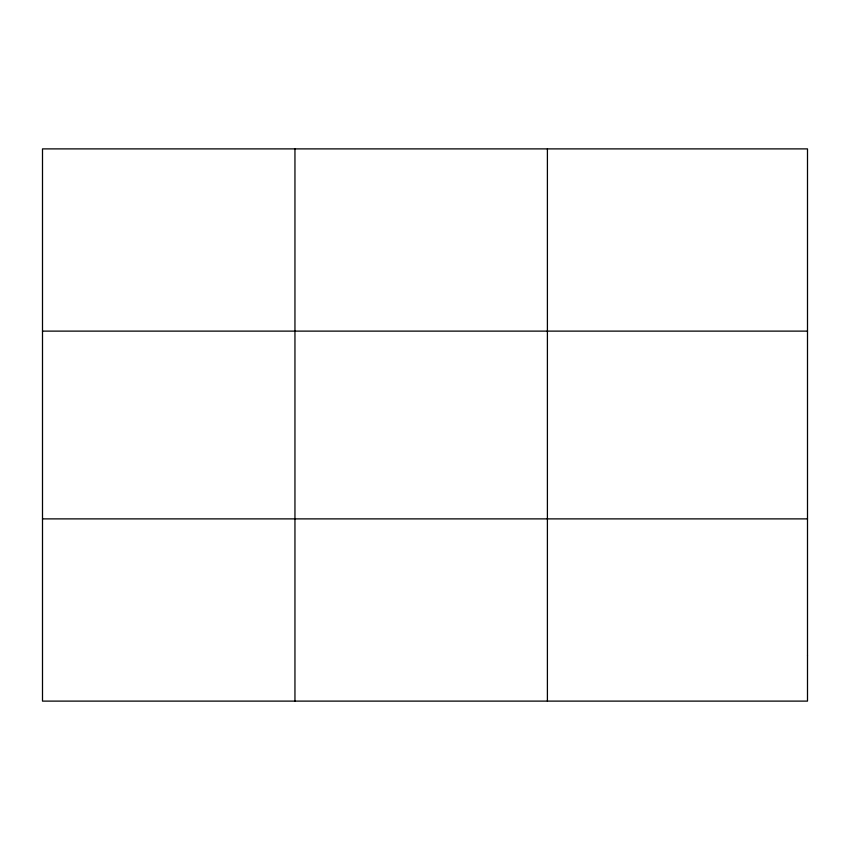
<?xml version="1.0" encoding="UTF-8"?>
<svg xmlns="http://www.w3.org/2000/svg" width="850" height="850" viewBox="0 0 850 850"><rect width="100%" height="100%" fill="white"/><g stroke="black" fill="none" stroke-linecap="round" stroke-linejoin="round"><path stroke-width="1.27" d="M294.95 148.888L294.95 701.112M547.4 148.888L547.4 701.112M42.5 331.118L807.5 331.118M42.5 518.883L807.5 518.883M807.5 655.552L807.5 701.112L42.5 701.112L42.5 148.888L807.5 148.888L807.5 655.552"/></g></svg>
